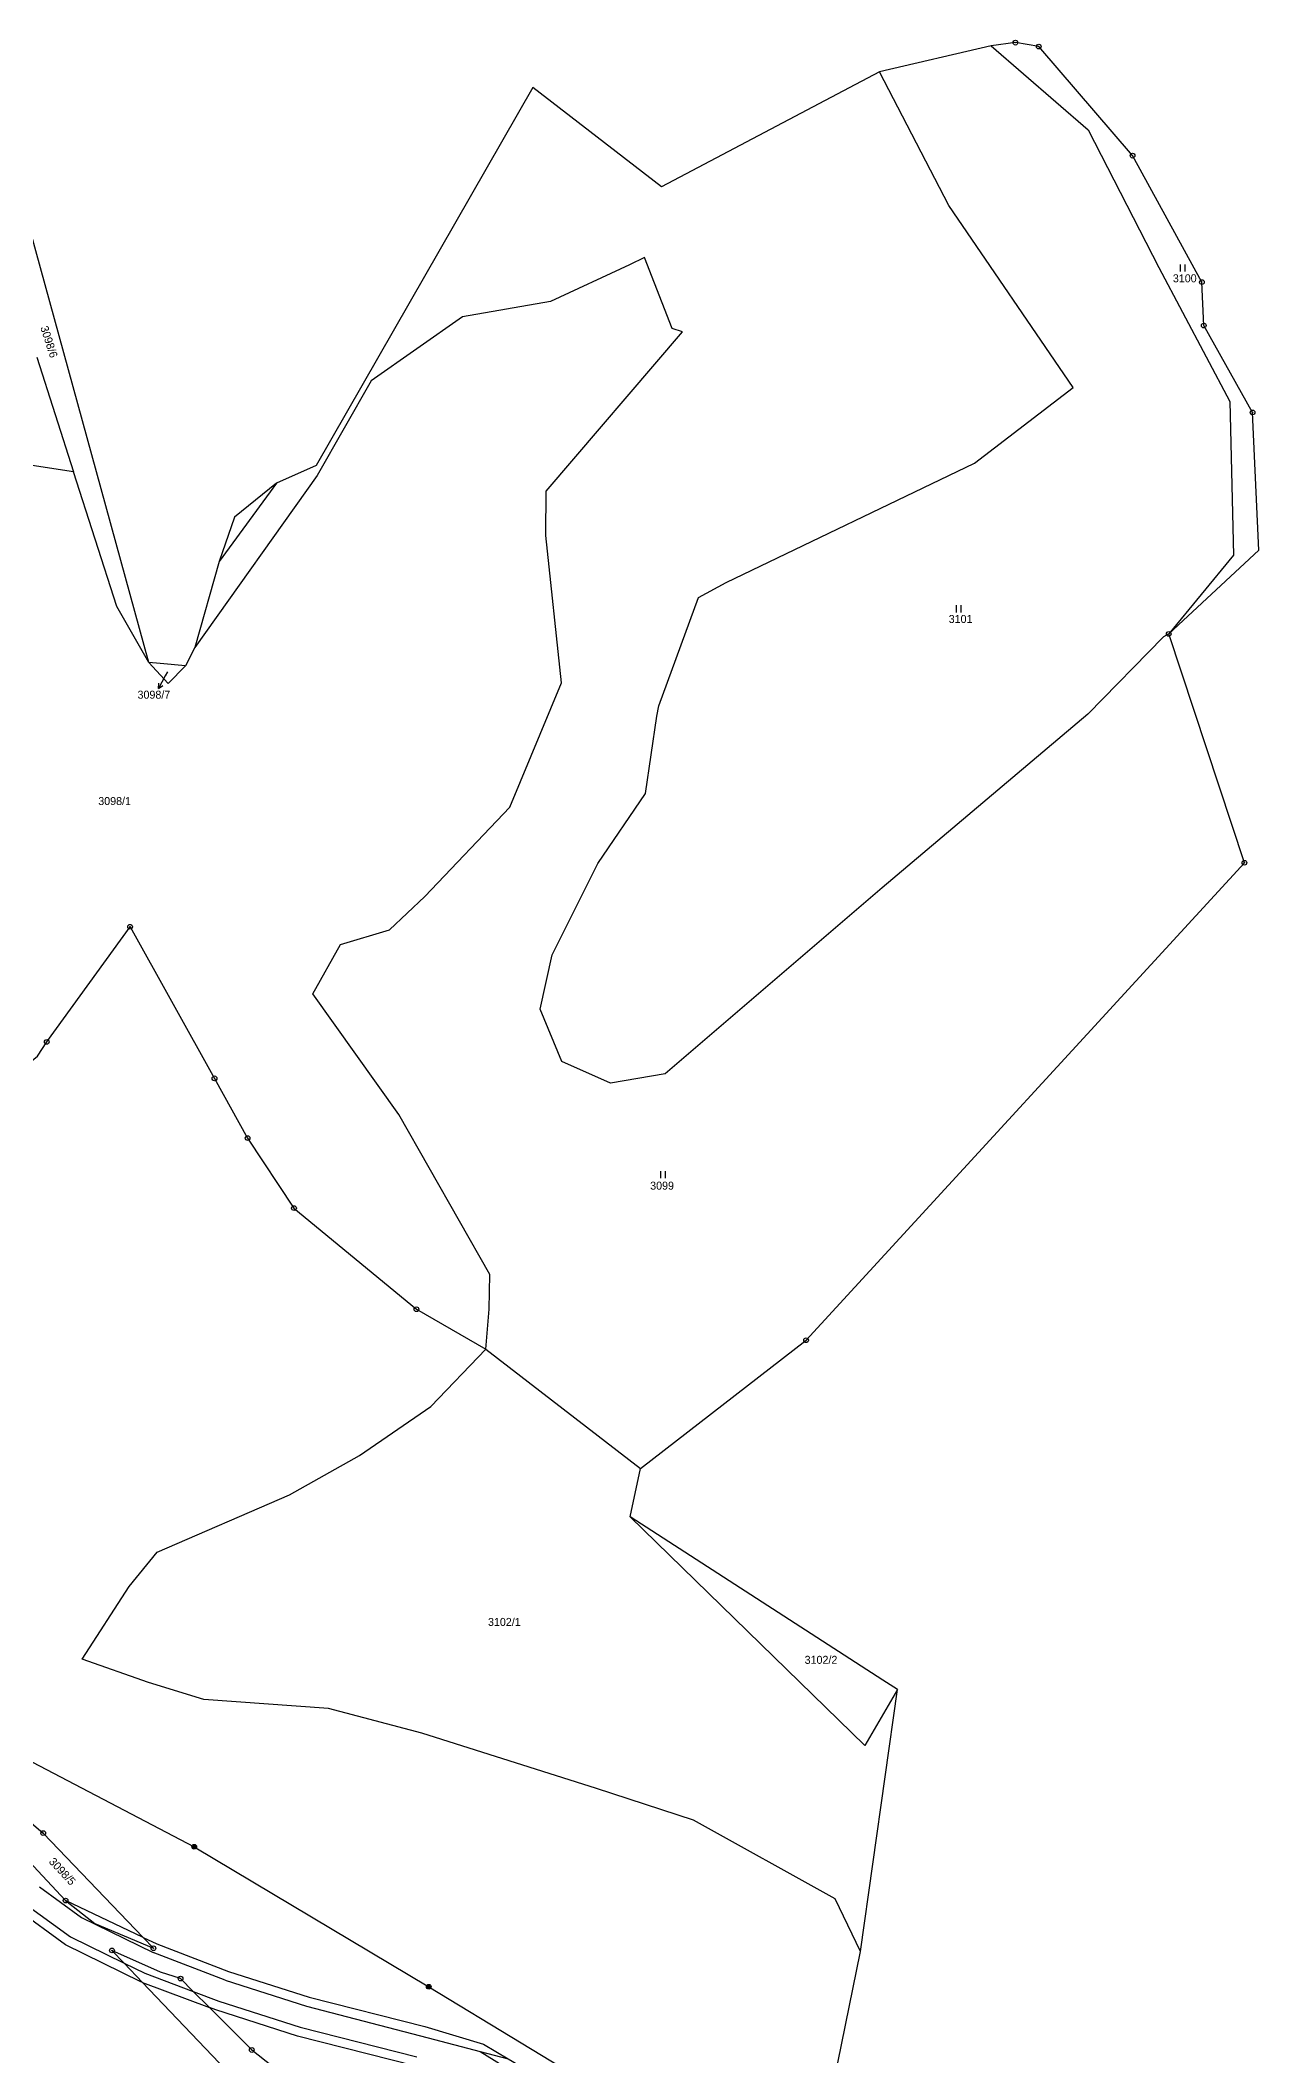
# Model space of a CAD drawing. Extents: x -784124 to -780570, y -980818 to -976926.
# Drawn here: x -782285.4 to -782026.5, y -977801.7 to -977373.5 of the extents above; entities that cross this region are included whole.
import ezdxf
from ezdxf.enums import TextEntityAlignment as Align

# ---------------------------------------------------------------- set-up
doc = ezdxf.new("R2010")
doc.units = 0
doc.header["$LTSCALE"] = 3.138375
doc.header["$MEASUREMENT"] = 0
doc.linetypes.add('0_205_2', pattern=[0])
doc.linetypes.add('2_6_59_2', pattern=[0])
for name, color, linetype in [('1029', 1, 'CONTINUOUS'), ('105', 1, 'CONTINUOUS'), ('18', 1, 'CONTINUOUS'), ('20500', 1, 'CONTINUOUS'), ('20502', 1, 'CONTINUOUS'), ('21800', 1, 'CONTINUOUS'), ('21900', 1, 'CONTINUOUS'), ('306', 1, 'CONTINUOUS'), ('601', 1, 'CONTINUOUS'), ('60502', 1, 'CONTINUOUS')]:
    doc.layers.add(name, color=color, linetype=linetype)

# ---------------------------------------------------------------- blocks, each defined once
blk = doc.blocks.new('1029$1')
at = {"layer": '1029', "color": 6, "linetype": 'Continuous'}
for p, q in [((0, 3), (-0.5, 2)), ((0, 0), (0, 3)), ((0, 3), (0.5, 2))]:
    blk.add_line(p, q, dxfattribs=at)
blk = doc.blocks.new('3_06$4')
at = {"layer": '306', "color": 255, "linetype": 'Continuous'}
for p, q in [((-0.51, 0), (-0.51, 1.5)), ((0.49, 0), (0.49, 1.5))]:
    blk.add_line(p, q, dxfattribs=at)
blk = doc.blocks.new('6_01$21')
at = {"layer": '601', "color": 255, "linetype": 'Continuous'}
for radius in [0.5, 0.4, 0.3, 0.2, 0.1]:
    blk.add_circle((0, 0), radius, dxfattribs=at)
blk = doc.blocks.new('1_05$19')
at = {"layer": '105', "color": 3, "linetype": 'Continuous'}
for radius in [0.5, 0.0303]:
    blk.add_circle((0, 0), radius, dxfattribs=at)

msp = doc.modelspace()

# ---------------------------------------------------------------- linework, layer by layer
at = {"layer": '1029', "color": 255, "linetype": 'Continuous'}
msp.add_line((-782258.37, -977507.68), (-782258.86, -977508.58), dxfattribs=at)
at = {"layer": '20500', "color": 3, "linetype": 'Continuous'}
for p, q in [((-782078.19, -977374.02), (-782083.36, -977374.69)), ((-782073.24, -977374.86), (-782078.19, -977374.02)), ((-782083.36, -977374.69), (-782107.1, -977380.24)), ((-782252.54, -977502.52), (-782254.57, -977506.44)), ((-782160.07, -977687.22), (-782157.87, -977676.95)), ((-782103.27, -977723.95), (-782106.4, -977721.93))]:
    msp.add_line(p, q, dxfattribs=at)
for points in [[(-782027.81, -977452.58), (-782038.17, -977434.12), (-782038.57, -977424.9)], [(-782226.78, -977463.86), (-782235.18, -977467.64), (-782244.14, -977474.86), (-782247.39, -977484.27), (-782252.54, -977502.52)], [(-782254.57, -977506.44), (-782259.96, -977505.93), (-782262.33, -977505.71)]]:
    msp.add_lwpolyline(points, dxfattribs=at)
at = {"layer": '20502', "color": 3, "linetype": '0_205_2'}
for p, q in [((-782262.33, -977505.71), (-782297.28, -977378.52)), ((-782053.31, -977398.03), (-782073.24, -977374.86)), ((-782038.57, -977424.9), (-782053.31, -977398.03)), ((-782029.54, -977548.26), (-782045.63, -977499.66)), ((-782106.4, -977721.93), (-782160.07, -977687.22)), ((-782111.09, -977779.58), (-782103.27, -977723.95)), ((-782119.32, -977819.75), (-782111.09, -977779.58))]:
    msp.add_line(p, q, dxfattribs=at)
for points in [[(-782107.1, -977380.24), (-782153.42, -977404.64), (-782180.72, -977383.52), (-782226.78, -977463.86)], [(-782045.63, -977499.66), (-782026.51, -977481.87), (-782027.81, -977452.58)], [(-782157.87, -977676.95), (-782122.69, -977649.72), (-782029.54, -977548.26)]]:
    msp.add_lwpolyline(points, dxfattribs=at)
at = {"layer": '21800', "color": 255, "linetype": 'Continuous'}
for p, q in [((-782235.18, -977467.64), (-782247.39, -977484.27)), ((-782285.58, -977765.88), (-782276.67, -977772.36)), ((-782289, -977769.16), (-782278.98, -977776.47)), ((-782263.57, -977776.6), (-782280.01, -977768.77)), ((-782276.67, -977772.36), (-782261.4, -977779.85)), ((-782278.98, -977776.47), (-782267.58, -977782.06)), ((-782246.1, -977785.72), (-782261.4, -977779.85)), ((-782267.58, -977782.06), (-782263.21, -977784.21)), ((-782263.21, -977784.21), (-782252.88, -977788.09)), ((-782263.66, -977786.18), (-782249.47, -977791.51)), ((-782252.88, -977788.09), (-782247.47, -977790.13)), ((-782246.1, -977785.72), (-782228.85, -977791.23)), ((-782247.47, -977790.13), (-782230.19, -977795.69)), ((-782228.85, -977791.23), (-782202.99, -977797.96)), ((-782230.19, -977795.69), (-782205.37, -977802)), ((-782202.99, -977797.96), (-782191.96, -977800.83)), ((-782191.96, -977800.83), (-782186, -977802.38)), ((-782191.96, -977800.83), (-782183.93, -977805.82))]:
    msp.add_line(p, q, dxfattribs=at)
at = {"layer": '21900', "color": 3, "linetype": 'Continuous'}
for p, q in [((-782286.16, -977440.84), (-782278.32, -977465.2)), ((-782278.32, -977465.2), (-782296.83, -977462.34)), ((-782269.1, -977493.84), (-782278.32, -977465.2)), ((-782262.33, -977505.71), (-782269.1, -977493.84)), ((-782205.47, -977643.13), (-782190.72, -977651.64)), ((-782190.72, -977651.64), (-782157.87, -977676.95)), ((-782261.35, -977778.92), (-782263.57, -977776.6))]:
    msp.add_line(p, q, dxfattribs=at)
for points in [[(-782083.36, -977374.69), (-782062.73, -977392.54), (-782047.7, -977421.81), (-782032.62, -977450.25), (-782031.87, -977482.95), (-782045.63, -977499.66)], [(-782045.63, -977499.66), (-782046.72, -977500.24), (-782062.82, -977516.69), (-782106.51, -977553.57), (-782152.64, -977593.1), (-782164.24, -977595.08), (-782174.6, -977590.49), (-782179.15, -977579.37), (-782176.66, -977567.85), (-782166.91, -977548.46), (-782156.8, -977533.53), (-782154.4, -977517.09), (-782153.98, -977514.91), (-782145.56, -977491.92), (-782139.64, -977488.75), (-782086.89, -977463.38), (-782065.95, -977447.32), (-782092.34, -977408.62), (-782107.1, -977380.24)], [(-782190.72, -977651.64), (-782190.01, -977643.13), (-782189.9, -977635.73), (-782209.18, -977601.77), (-782227.52, -977576.14), (-782221.61, -977565.66), (-782211.18, -977562.49), (-782203.68, -977555.46), (-782185.64, -977536.49), (-782174.62, -977510.06), (-782177.98, -977478.75), (-782177.88, -977469.35), (-782148.95, -977435.47), (-782151.11, -977434.75), (-782156.98, -977419.66), (-782160.2, -977421.26), (-782176.97, -977429.04), (-782195.67, -977432.3), (-782215.06, -977445.88), (-782226.6, -977466), (-782252.54, -977502.52)], [(-782254.57, -977506.44), (-782258.23, -977510.16), (-782262.33, -977505.71)], [(-782370.31, -977621.88), (-782344.35, -977618.71), (-782322.26, -977615.92), (-782295.02, -977596.75), (-782285.97, -977589.36), (-782284.03, -977586.34), (-782266.33, -977561.87), (-782248.38, -977594.08), (-782241.34, -977606.77), (-782231.49, -977621.65), (-782205.47, -977643.13)], [(-782111.09, -977779.58), (-782116.49, -977768.41), (-782146.58, -977751.68), (-782167.18, -977744.94), (-782204.3, -977733.24), (-782224.18, -977727.98), (-782250.65, -977726.04), (-782262.39, -977722.47), (-782276.48, -977717.51), (-782266.49, -977702.06), (-782260.56, -977694.76), (-782232.44, -977682.58), (-782217.57, -977674.19), (-782202.42, -977663.81), (-782190.72, -977651.64)], [(-782103.27, -977723.95), (-782110.21, -977735.8), (-782160.07, -977687.22)], [(-782299, -977742.25), (-782284.77, -977754.45), (-782263.57, -977776.6)], [(-782294.69, -977753.82), (-782287.83, -977760.38), (-782280.01, -977768.77)], [(-782263.66, -977786.18), (-782264.01, -977786.05), (-782280.02, -977778.19), (-782290.32, -977770.67), (-782295.48, -977765.27), (-782298.78, -977760.09)], [(-782280.01, -977768.77), (-782273.78, -977773.64), (-782261.35, -977778.92)], [(-782263.57, -977776.6), (-782260.6, -977778.01), (-782245.44, -977783.83), (-782228.3, -977789.31), (-782203.67, -977795.57), (-782191.22, -977799.31)], [(-782255.6, -977785.37), (-782259.82, -977784), (-782270.16, -977779.36)], [(-782270.16, -977779.36), (-782267.58, -977782.06), (-782263.66, -977786.18)], [(-782249.47, -977791.51), (-782252.88, -977788.09), (-782255.6, -977785.37)], [(-782263.66, -977786.18), (-782244.39, -977806.39), (-782231.45, -977814.07), (-782221.59, -977820.31), (-782211, -977825.15), (-782201.36, -977828.15), (-782183.26, -977832.25), (-782164.54, -977832.8)], [(-782181.53, -977814.91), (-782194.83, -977807.33), (-782205.91, -977803.93), (-782230.75, -977797.62), (-782248.13, -977792.02), (-782249.47, -977791.51)], [(-782249.47, -977791.51), (-782240.46, -977800.53), (-782233, -977806.37), (-782226.2, -977811.81), (-782207.73, -977820.02), (-782197.23, -977824.11), (-782182.04, -977828.69), (-782169.44, -977829.19)], [(-782191.22, -977799.31), (-782186, -977802.38), (-782176.53, -977807.95), (-782172.11, -977811.11), (-782170.41, -977812.32)]]:
    msp.add_lwpolyline(points, dxfattribs=at)
at = {"layer": '60502', "color": 255, "linetype": '2_6_59_2'}
for p, q in [((-782309.4, -977727.69), (-782252.7, -977757.34)), ((-782252.7, -977757.34), (-782202.84, -977787.08)), ((-782202.84, -977787.08), (-782157.05, -977814.85))]:
    msp.add_line(p, q, dxfattribs=at)

# ---------------------------------------------------------------- block references
at = {"layer": '1029', "color": 0, "linetype": 'ByBlock', "rotation": 152}
msp.add_blockref('1029$1', (-782258.86, -977508.58), dxfattribs=at)
at = {"layer": '105', "color": 0, "linetype": 'ByBlock'}
for p in [(-782078.19, -977374.02), (-782073.24, -977374.86), (-782053.31, -977398.03), (-782038.57, -977424.9), (-782038.17, -977434.12), (-782027.81, -977452.58), (-782045.63, -977499.66), (-782029.54, -977548.26), (-782266.33, -977561.87), (-782284.03, -977586.34), (-782248.38, -977594.08), (-782241.34, -977606.77), (-782231.49, -977621.65), (-782205.47, -977643.13), (-782122.69, -977649.72), (-782284.77, -977754.45), (-782280.01, -977768.77), (-782270.16, -977779.36), (-782261.35, -977778.92), (-782255.6, -977785.37), (-782240.46, -977800.53)]:
    msp.add_blockref('1_05$19', p, dxfattribs=at)
at = {"layer": '306', "color": 0, "linetype": 'ByBlock'}
for p in [(-782042.6, -977422.67), (-782090.2, -977495.07), (-782153.06, -977615.28)]:
    msp.add_blockref('3_06$4', p, dxfattribs=at)
at = {"layer": '601', "color": 0, "linetype": 'ByBlock'}
for p in [(-782252.7, -977757.34), (-782202.84, -977787.08)]:
    msp.add_blockref('6_01$21', p, dxfattribs=at)

# ---------------------------------------------------------------- texts
at = {"layer": '18', "color": 255, "linetype": 'Continuous'}
for s, p in [('3100', (-782044.75, -977425.45)), ('3101', (-782092.38, -977497.83)), ('3098/1', (-782273.08, -977536.52)), ('3099', (-782155.81, -977618.24)), ('3102/1', (-782190.27, -977710.94)), ('3102/2', (-782122.99, -977718.99))]:
    msp.add_text(s, height=1.7, dxfattribs=at).set_placement(p, align=Align.BOTTOM_LEFT)
for s, rotation, p in [('3098/6', 288, (-782285.9, -977434.69)), ('3098/5', 313, (-782284.07, -977760.97))]:
    msp.add_text(s, height=1.7, rotation=rotation, dxfattribs=at).set_placement(p, align=Align.BOTTOM_LEFT)
msp.add_text('3098/7', height=1.7, dxfattribs=at).set_placement((-782257.78, -977511.71), align=Align.TOP_RIGHT)

doc.saveas('drawing.dxf')
